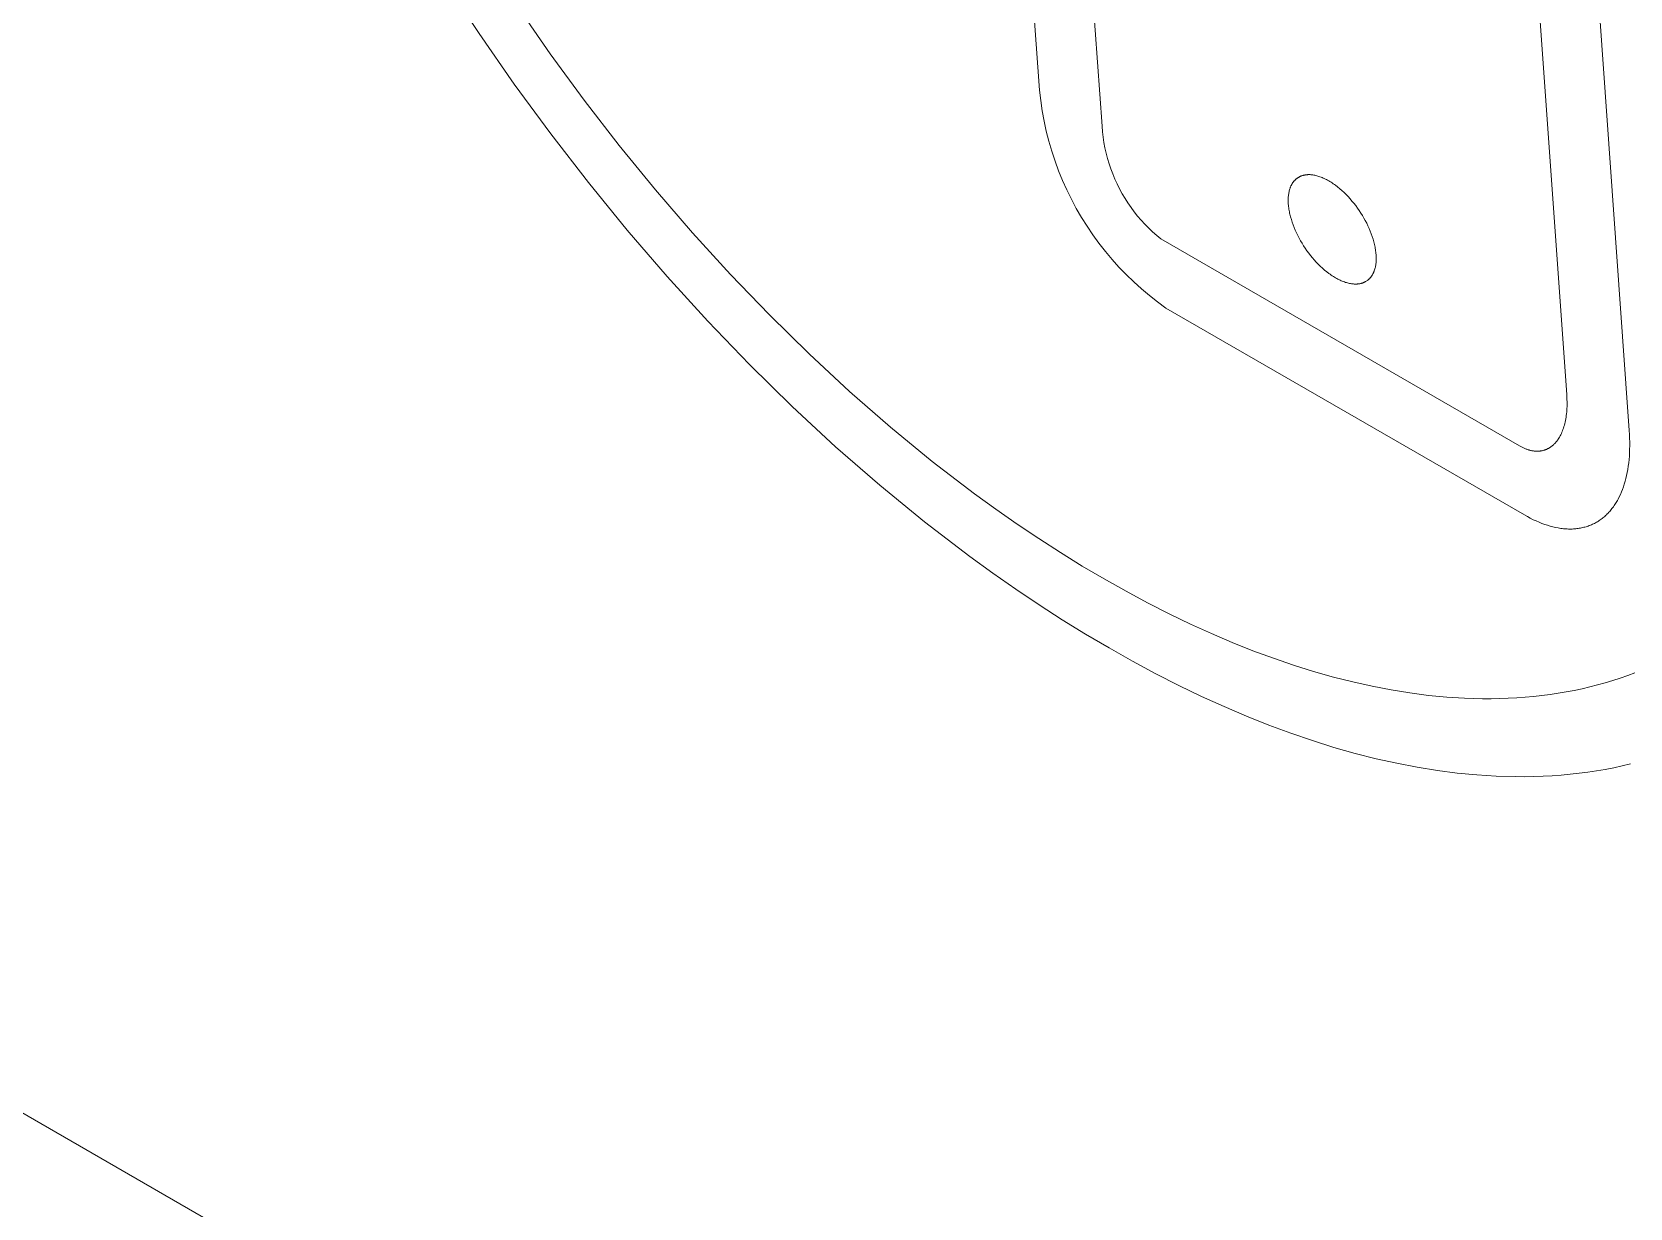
# Model space of a CAD drawing. Header units: millimetres. Extents: x -219 to 4970, y -9 to 3393.
# Drawn here: x 3509.82 to 3531.56, y 1878.23 to 1894.24 of the extents above; entities that cross this region are included whole.
import ezdxf

# ---------------------------------------------------------------- set-up
doc = ezdxf.new("R2010")
doc.units = ezdxf.units.MM
doc.layers.add('ZANO_R', color=7, linetype='Continuous', lineweight=0)

msp = doc.modelspace()

# ---------------------------------------------------------------- linework, layer by layer
at = {"layer": 'ZANO_R'}
for p, q in [((4489.681, 1313.724), (3450.462, 1913.717)), ((3522.627, 1906.128), (3523.527, 1893.442)), ((3524.377, 1892.951), (3523.477, 1905.637)), ((3529.8, 1901.986), (3530.7, 1889.3)), ((3531.551, 1888.809), (3530.65, 1901.496)), ((3515.439, 1894.916), (3515.901, 1894.214)), ((3516.87, 1893.937), (3516.423, 1894.58)), ((3515.901, 1894.214), (3516.381, 1893.524)), ((3517.333, 1893.307), (3516.87, 1893.937)), ((3516.381, 1893.524), (3516.878, 1892.847)), ((3523.527, 1893.442), (3523.543, 1893.301)), ((3517.81, 1892.69), (3517.333, 1893.307)), ((3523.543, 1893.301), (3523.564, 1893.161)), ((3523.564, 1893.161), (3523.589, 1893.022)), ((3523.589, 1893.022), (3523.619, 1892.884)), ((3524.384, 1892.877), (3524.377, 1892.951)), ((3516.878, 1892.847), (3517.391, 1892.185)), ((3518.302, 1892.088), (3517.81, 1892.69)), ((3523.619, 1892.884), (3523.654, 1892.747)), ((3523.654, 1892.747), (3523.694, 1892.611)), ((3524.392, 1892.803), (3524.384, 1892.877)), ((3524.403, 1892.73), (3524.392, 1892.803)), ((3524.417, 1892.657), (3524.403, 1892.73)), ((3523.694, 1892.611), (3523.738, 1892.477)), ((3523.738, 1892.477), (3523.787, 1892.344)), ((3524.434, 1892.584), (3524.417, 1892.657)), ((3524.452, 1892.513), (3524.434, 1892.584)), ((3524.474, 1892.442), (3524.452, 1892.513)), ((3523.787, 1892.344), (3523.841, 1892.214)), ((3524.497, 1892.371), (3524.474, 1892.442)), ((3524.524, 1892.302), (3524.497, 1892.371)), ((3524.552, 1892.233), (3524.524, 1892.302)), ((3527.023, 1892.237), (3527.018, 1892.234)), ((3527.027, 1892.241), (3527.023, 1892.237)), ((3527.031, 1892.244), (3527.027, 1892.241)), ((3527.036, 1892.247), (3527.031, 1892.244)), ((3527.04, 1892.25), (3527.036, 1892.247)), ((3527.044, 1892.253), (3527.04, 1892.25)), ((3527.049, 1892.256), (3527.044, 1892.253)), ((3527.054, 1892.259), (3527.049, 1892.256)), ((3527.058, 1892.261), (3527.054, 1892.259)), ((3527.063, 1892.264), (3527.058, 1892.261)), ((3527.068, 1892.266), (3527.063, 1892.264)), ((3527.073, 1892.269), (3527.068, 1892.266)), ((3527.078, 1892.271), (3527.073, 1892.269)), ((3527.083, 1892.273), (3527.078, 1892.271)), ((3527.088, 1892.275), (3527.083, 1892.273)), ((3527.093, 1892.277), (3527.088, 1892.275)), ((3527.098, 1892.279), (3527.093, 1892.277)), ((3527.103, 1892.28), (3527.098, 1892.279)), ((3527.109, 1892.282), (3527.103, 1892.28)), ((3527.114, 1892.283), (3527.109, 1892.282)), ((3527.12, 1892.285), (3527.114, 1892.283)), ((3527.125, 1892.286), (3527.12, 1892.285)), ((3527.131, 1892.287), (3527.125, 1892.286)), ((3527.136, 1892.288), (3527.131, 1892.287)), ((3527.142, 1892.289), (3527.136, 1892.288)), ((3527.148, 1892.29), (3527.142, 1892.289)), ((3527.153, 1892.291), (3527.148, 1892.29)), ((3527.159, 1892.291), (3527.153, 1892.291)), ((3527.165, 1892.292), (3527.159, 1892.291)), ((3527.171, 1892.292), (3527.165, 1892.292)), ((3527.177, 1892.293), (3527.171, 1892.292)), ((3527.183, 1892.293), (3527.177, 1892.293)), ((3527.189, 1892.293), (3527.183, 1892.293)), ((3527.195, 1892.293), (3527.189, 1892.293)), ((3527.208, 1892.293), (3527.195, 1892.293)), ((3527.22, 1892.292), (3527.208, 1892.293)), ((3527.233, 1892.291), (3527.22, 1892.292)), ((3527.246, 1892.289), (3527.233, 1892.291)), ((3527.259, 1892.287), (3527.246, 1892.289)), ((3527.273, 1892.284), (3527.259, 1892.287)), ((3527.286, 1892.281), (3527.273, 1892.284)), ((3527.3, 1892.278), (3527.286, 1892.281)), ((3527.314, 1892.274), (3527.3, 1892.278)), ((3527.328, 1892.269), (3527.314, 1892.274)), ((3527.342, 1892.264), (3527.328, 1892.269)), ((3527.357, 1892.259), (3527.342, 1892.264)), ((3527.371, 1892.253), (3527.357, 1892.259)), ((3527.386, 1892.247), (3527.371, 1892.253)), ((3527.401, 1892.24), (3527.386, 1892.247)), ((3527.416, 1892.233), (3527.401, 1892.24)), ((3517.391, 1892.185), (3517.918, 1891.539)), ((3518.806, 1891.502), (3518.302, 1892.088)), ((3523.841, 1892.214), (3523.898, 1892.085)), ((3523.898, 1892.085), (3523.961, 1891.958)), ((3524.583, 1892.166), (3524.552, 1892.233)), ((3524.616, 1892.1), (3524.583, 1892.166)), ((3524.652, 1892.034), (3524.616, 1892.1)), ((3524.69, 1891.97), (3524.652, 1892.034)), ((3526.915, 1892.019), (3526.913, 1892.004)), ((3526.917, 1892.033), (3526.915, 1892.019)), ((3526.919, 1892.047), (3526.917, 1892.033)), ((3526.922, 1892.06), (3526.919, 1892.047)), ((3526.925, 1892.074), (3526.922, 1892.06)), ((3526.928, 1892.086), (3526.925, 1892.074)), ((3526.932, 1892.099), (3526.928, 1892.086)), ((3526.936, 1892.111), (3526.932, 1892.099)), ((3526.938, 1892.117), (3526.936, 1892.111)), ((3526.941, 1892.123), (3526.938, 1892.117)), ((3526.943, 1892.128), (3526.941, 1892.123)), ((3526.945, 1892.134), (3526.943, 1892.128)), ((3526.948, 1892.14), (3526.945, 1892.134)), ((3526.951, 1892.145), (3526.948, 1892.14)), ((3526.953, 1892.15), (3526.951, 1892.145)), ((3526.956, 1892.156), (3526.953, 1892.15)), ((3526.959, 1892.161), (3526.956, 1892.156)), ((3526.962, 1892.166), (3526.959, 1892.161)), ((3526.965, 1892.171), (3526.962, 1892.166)), ((3526.968, 1892.176), (3526.965, 1892.171)), ((3526.971, 1892.181), (3526.968, 1892.176)), ((3526.974, 1892.185), (3526.971, 1892.181)), ((3526.977, 1892.19), (3526.974, 1892.185)), ((3526.981, 1892.194), (3526.977, 1892.19)), ((3526.984, 1892.199), (3526.981, 1892.194)), ((3526.988, 1892.203), (3526.984, 1892.199)), ((3526.991, 1892.207), (3526.988, 1892.203)), ((3526.995, 1892.211), (3526.991, 1892.207)), ((3526.999, 1892.215), (3526.995, 1892.211)), ((3527.003, 1892.219), (3526.999, 1892.215)), ((3527.006, 1892.223), (3527.003, 1892.219)), ((3527.01, 1892.227), (3527.006, 1892.223)), ((3527.014, 1892.231), (3527.01, 1892.227)), ((3527.018, 1892.234), (3527.014, 1892.231)), ((3527.431, 1892.225), (3527.416, 1892.233)), ((3527.446, 1892.217), (3527.431, 1892.225)), ((3527.462, 1892.208), (3527.446, 1892.217)), ((3527.477, 1892.199), (3527.462, 1892.208)), ((3527.493, 1892.19), (3527.477, 1892.199)), ((3527.508, 1892.18), (3527.493, 1892.19)), ((3527.523, 1892.17), (3527.508, 1892.18)), ((3527.538, 1892.159), (3527.523, 1892.17)), ((3527.553, 1892.148), (3527.538, 1892.159)), ((3527.583, 1892.125), (3527.553, 1892.148)), ((3527.613, 1892.101), (3527.583, 1892.125)), ((3527.642, 1892.076), (3527.613, 1892.101)), ((3527.67, 1892.05), (3527.642, 1892.076)), ((3527.698, 1892.022), (3527.67, 1892.05)), ((3527.725, 1891.994), (3527.698, 1892.022)), ((3523.961, 1891.958), (3524.027, 1891.833)), ((3524.027, 1891.833), (3524.098, 1891.711)), ((3524.73, 1891.908), (3524.69, 1891.97)), ((3524.772, 1891.847), (3524.73, 1891.908)), ((3524.816, 1891.787), (3524.772, 1891.847)), ((3526.911, 1891.974), (3526.91, 1891.958)), ((3526.91, 1891.958), (3526.91, 1891.943)), ((3526.91, 1891.943), (3526.91, 1891.926)), ((3526.91, 1891.926), (3526.911, 1891.91)), ((3526.912, 1891.989), (3526.911, 1891.974)), ((3526.911, 1891.91), (3526.912, 1891.893)), ((3526.913, 1892.004), (3526.912, 1891.989)), ((3526.912, 1891.893), (3526.913, 1891.876)), ((3526.913, 1891.876), (3526.915, 1891.858)), ((3526.915, 1891.858), (3526.917, 1891.841)), ((3526.917, 1891.841), (3526.92, 1891.823)), ((3526.92, 1891.823), (3526.923, 1891.806)), ((3526.923, 1891.806), (3526.926, 1891.788)), ((3527.752, 1891.964), (3527.725, 1891.994)), ((3527.778, 1891.934), (3527.752, 1891.964)), ((3527.804, 1891.903), (3527.778, 1891.934)), ((3527.829, 1891.871), (3527.804, 1891.903)), ((3527.852, 1891.838), (3527.829, 1891.871)), ((3527.876, 1891.805), (3527.852, 1891.838)), ((3527.898, 1891.771), (3527.876, 1891.805)), ((3524.098, 1891.711), (3524.173, 1891.591)), ((3524.173, 1891.591), (3524.253, 1891.474)), ((3524.862, 1891.729), (3524.816, 1891.787)), ((3524.91, 1891.673), (3524.862, 1891.729)), ((3524.96, 1891.618), (3524.91, 1891.673)), ((3525.012, 1891.565), (3524.96, 1891.618)), ((3526.926, 1891.788), (3526.93, 1891.771)), ((3526.93, 1891.771), (3526.934, 1891.753)), ((3526.934, 1891.753), (3526.943, 1891.717)), ((3526.943, 1891.717), (3526.953, 1891.681)), ((3526.953, 1891.681), (3526.964, 1891.645)), ((3526.964, 1891.645), (3526.977, 1891.609)), ((3526.977, 1891.609), (3526.991, 1891.573)), ((3527.919, 1891.737), (3527.898, 1891.771)), ((3527.94, 1891.702), (3527.919, 1891.737)), ((3527.959, 1891.667), (3527.94, 1891.702)), ((3527.978, 1891.632), (3527.959, 1891.667)), ((3527.995, 1891.596), (3527.978, 1891.632)), ((3528.011, 1891.56), (3527.995, 1891.596)), ((3517.918, 1891.539), (3518.46, 1890.909)), ((3519.323, 1890.933), (3518.806, 1891.502)), ((3524.253, 1891.474), (3524.336, 1891.359)), ((3525.066, 1891.514), (3525.012, 1891.565)), ((3525.122, 1891.465), (3525.066, 1891.514)), ((3525.179, 1891.418), (3525.122, 1891.465)), ((3530.057, 1888.601), (3525.179, 1891.418)), ((3526.991, 1891.573), (3527.006, 1891.537)), ((3527.006, 1891.537), (3527.023, 1891.501)), ((3527.023, 1891.501), (3527.04, 1891.465)), ((3527.04, 1891.465), (3527.059, 1891.429)), ((3527.059, 1891.429), (3527.078, 1891.394)), ((3527.078, 1891.394), (3527.099, 1891.36)), ((3528.027, 1891.524), (3528.011, 1891.56)), ((3528.041, 1891.488), (3528.027, 1891.524)), ((3528.053, 1891.452), (3528.041, 1891.488)), ((3528.065, 1891.415), (3528.053, 1891.452)), ((3528.075, 1891.379), (3528.065, 1891.415)), ((3528.084, 1891.344), (3528.075, 1891.379)), ((3524.336, 1891.359), (3524.423, 1891.248)), ((3524.423, 1891.248), (3524.514, 1891.14)), ((3527.099, 1891.36), (3527.12, 1891.325)), ((3527.12, 1891.325), (3527.142, 1891.291)), ((3527.142, 1891.291), (3527.165, 1891.258)), ((3527.165, 1891.258), (3527.189, 1891.226)), ((3527.189, 1891.226), (3527.214, 1891.194)), ((3527.214, 1891.194), (3527.239, 1891.162)), ((3527.239, 1891.162), (3527.265, 1891.132)), ((3528.088, 1891.326), (3528.084, 1891.344)), ((3528.092, 1891.308), (3528.088, 1891.326)), ((3528.095, 1891.29), (3528.092, 1891.308)), ((3528.098, 1891.273), (3528.095, 1891.29)), ((3528.1, 1891.255), (3528.098, 1891.273)), ((3528.103, 1891.238), (3528.1, 1891.255)), ((3528.104, 1891.221), (3528.103, 1891.238)), ((3528.106, 1891.204), (3528.104, 1891.221)), ((3528.107, 1891.187), (3528.106, 1891.204)), ((3528.107, 1891.17), (3528.107, 1891.187)), ((3528.108, 1891.154), (3528.107, 1891.17)), ((3528.107, 1891.138), (3528.108, 1891.154)), ((3519.852, 1890.383), (3519.323, 1890.933)), ((3524.514, 1891.14), (3524.608, 1891.035)), ((3524.608, 1891.035), (3524.706, 1890.933)), ((3524.706, 1890.933), (3524.808, 1890.834)), ((3527.265, 1891.132), (3527.292, 1891.103)), ((3527.292, 1891.103), (3527.32, 1891.074)), ((3527.32, 1891.074), (3527.347, 1891.047)), ((3527.347, 1891.047), (3527.376, 1891.02)), ((3527.376, 1891.02), (3527.405, 1890.995)), ((3527.405, 1890.995), (3527.434, 1890.971)), ((3527.434, 1890.971), (3527.464, 1890.948)), ((3527.464, 1890.948), (3527.479, 1890.938)), ((3527.479, 1890.938), (3527.494, 1890.927)), ((3528.056, 1890.931), (3528.059, 1890.936)), ((3528.059, 1890.936), (3528.062, 1890.941)), ((3528.062, 1890.941), (3528.065, 1890.946)), ((3528.065, 1890.946), (3528.067, 1890.951)), ((3528.067, 1890.951), (3528.07, 1890.957)), ((3528.07, 1890.957), (3528.072, 1890.962)), ((3528.072, 1890.962), (3528.075, 1890.968)), ((3528.075, 1890.968), (3528.077, 1890.974)), ((3528.077, 1890.974), (3528.079, 1890.98)), ((3528.079, 1890.98), (3528.082, 1890.985)), ((3528.082, 1890.985), (3528.086, 1890.998)), ((3528.086, 1890.998), (3528.089, 1891.01)), ((3528.089, 1891.01), (3528.093, 1891.023)), ((3528.093, 1891.023), (3528.096, 1891.036)), ((3528.096, 1891.036), (3528.099, 1891.049)), ((3528.099, 1891.049), (3528.101, 1891.063)), ((3528.101, 1891.063), (3528.103, 1891.078)), ((3528.103, 1891.078), (3528.105, 1891.092)), ((3528.105, 1891.092), (3528.106, 1891.107)), ((3528.106, 1891.107), (3528.107, 1891.122)), ((3528.107, 1891.122), (3528.107, 1891.138)), ((3518.46, 1890.909), (3519.015, 1890.299)), ((3524.808, 1890.834), (3524.913, 1890.74)), ((3524.913, 1890.74), (3525.021, 1890.648)), ((3527.494, 1890.927), (3527.509, 1890.917)), ((3527.509, 1890.917), (3527.525, 1890.907)), ((3527.525, 1890.907), (3527.54, 1890.897)), ((3527.54, 1890.897), (3527.555, 1890.888)), ((3527.555, 1890.888), (3527.571, 1890.88)), ((3527.571, 1890.88), (3527.586, 1890.871)), ((3527.586, 1890.871), (3527.601, 1890.864)), ((3527.601, 1890.864), (3527.616, 1890.856)), ((3527.616, 1890.856), (3527.631, 1890.85)), ((3527.631, 1890.85), (3527.646, 1890.843)), ((3527.646, 1890.843), (3527.66, 1890.838)), ((3527.66, 1890.838), (3527.675, 1890.832)), ((3527.675, 1890.832), (3527.689, 1890.827)), ((3527.689, 1890.827), (3527.703, 1890.823)), ((3527.703, 1890.823), (3527.717, 1890.819)), ((3527.717, 1890.819), (3527.731, 1890.815)), ((3527.731, 1890.815), (3527.745, 1890.812)), ((3527.745, 1890.812), (3527.758, 1890.81)), ((3527.758, 1890.81), (3527.771, 1890.808)), ((3527.771, 1890.808), (3527.784, 1890.806)), ((3527.784, 1890.806), (3527.797, 1890.805)), ((3527.797, 1890.805), (3527.81, 1890.804)), ((3527.81, 1890.804), (3527.822, 1890.804)), ((3527.822, 1890.804), (3527.828, 1890.803)), ((3527.828, 1890.803), (3527.835, 1890.804)), ((3527.835, 1890.804), (3527.841, 1890.804)), ((3527.841, 1890.804), (3527.847, 1890.804)), ((3527.847, 1890.804), (3527.853, 1890.805)), ((3527.853, 1890.805), (3527.858, 1890.805)), ((3527.858, 1890.805), (3527.864, 1890.806)), ((3527.864, 1890.806), (3527.87, 1890.806)), ((3527.87, 1890.806), (3527.876, 1890.807)), ((3527.876, 1890.807), (3527.881, 1890.808)), ((3527.881, 1890.808), (3527.887, 1890.809)), ((3527.887, 1890.809), (3527.893, 1890.81)), ((3527.893, 1890.81), (3527.898, 1890.812)), ((3527.898, 1890.812), (3527.904, 1890.813)), ((3527.904, 1890.813), (3527.909, 1890.815)), ((3527.909, 1890.815), (3527.914, 1890.816)), ((3527.914, 1890.816), (3527.92, 1890.818)), ((3527.92, 1890.818), (3527.925, 1890.82)), ((3527.925, 1890.82), (3527.93, 1890.822)), ((3527.93, 1890.822), (3527.935, 1890.824)), ((3527.935, 1890.824), (3527.94, 1890.826)), ((3527.94, 1890.826), (3527.945, 1890.828)), ((3527.945, 1890.828), (3527.95, 1890.83)), ((3527.95, 1890.83), (3527.955, 1890.833)), ((3527.955, 1890.833), (3527.959, 1890.835)), ((3527.959, 1890.835), (3527.964, 1890.838)), ((3527.964, 1890.838), (3527.969, 1890.841)), ((3527.969, 1890.841), (3527.973, 1890.843)), ((3527.973, 1890.843), (3527.978, 1890.846)), ((3527.978, 1890.846), (3527.982, 1890.849)), ((3527.982, 1890.849), (3527.987, 1890.852)), ((3527.987, 1890.852), (3527.991, 1890.856)), ((3527.991, 1890.856), (3527.995, 1890.859)), ((3527.995, 1890.859), (3527.999, 1890.862)), ((3527.999, 1890.862), (3528.003, 1890.866)), ((3528.003, 1890.866), (3528.007, 1890.87)), ((3528.007, 1890.87), (3528.011, 1890.873)), ((3528.011, 1890.873), (3528.015, 1890.877)), ((3528.015, 1890.877), (3528.019, 1890.881)), ((3528.019, 1890.881), (3528.023, 1890.885)), ((3528.023, 1890.885), (3528.026, 1890.889)), ((3528.026, 1890.889), (3528.03, 1890.893)), ((3528.03, 1890.893), (3528.034, 1890.898)), ((3528.034, 1890.898), (3528.037, 1890.902)), ((3528.037, 1890.902), (3528.04, 1890.907)), ((3528.04, 1890.907), (3528.044, 1890.911)), ((3528.044, 1890.911), (3528.047, 1890.916)), ((3528.047, 1890.916), (3528.05, 1890.921)), ((3528.05, 1890.921), (3528.053, 1890.926)), ((3528.053, 1890.926), (3528.056, 1890.931)), ((3525.021, 1890.648), (3525.132, 1890.561)), ((3525.132, 1890.561), (3525.246, 1890.478)), ((3519.015, 1890.299), (3519.583, 1889.707)), ((3520.392, 1889.852), (3519.852, 1890.383)), ((3525.246, 1890.478), (3530.124, 1887.661)), ((3520.941, 1889.342), (3520.392, 1889.852)), ((3519.583, 1889.707), (3520.162, 1889.138)), ((3521.5, 1888.854), (3520.941, 1889.342)), ((3530.7, 1889.3), (3530.703, 1889.244)), ((3530.703, 1889.244), (3530.705, 1889.19)), ((3520.162, 1889.138), (3520.753, 1888.59)), ((3530.691, 1888.992), (3530.687, 1888.969)), ((3530.694, 1889.015), (3530.691, 1888.992)), ((3530.697, 1889.038), (3530.694, 1889.015)), ((3530.699, 1889.063), (3530.697, 1889.038)), ((3530.701, 1889.087), (3530.699, 1889.063)), ((3530.703, 1889.112), (3530.701, 1889.087)), ((3530.704, 1889.138), (3530.703, 1889.112)), ((3530.705, 1889.19), (3530.704, 1889.164)), ((3530.704, 1889.164), (3530.704, 1889.138)), ((3522.068, 1888.39), (3521.5, 1888.854)), ((3530.627, 1888.77), (3530.619, 1888.754)), ((3530.635, 1888.788), (3530.627, 1888.77)), ((3530.642, 1888.806), (3530.635, 1888.788)), ((3530.649, 1888.824), (3530.642, 1888.806)), ((3530.656, 1888.844), (3530.649, 1888.824)), ((3530.662, 1888.863), (3530.656, 1888.844)), ((3530.668, 1888.883), (3530.662, 1888.863)), ((3530.673, 1888.904), (3530.668, 1888.883)), ((3530.678, 1888.925), (3530.673, 1888.904)), ((3530.683, 1888.947), (3530.678, 1888.925)), ((3530.687, 1888.969), (3530.683, 1888.947)), ((3531.554, 1888.757), (3531.551, 1888.809)), ((3520.753, 1888.59), (3521.353, 1888.066)), ((3530.075, 1888.591), (3530.057, 1888.601)), ((3530.094, 1888.582), (3530.075, 1888.591)), ((3530.112, 1888.573), (3530.094, 1888.582)), ((3530.129, 1888.565), (3530.112, 1888.573)), ((3530.147, 1888.558), (3530.129, 1888.565)), ((3530.156, 1888.555), (3530.147, 1888.558)), ((3530.164, 1888.552), (3530.156, 1888.555)), ((3530.173, 1888.549), (3530.164, 1888.552)), ((3530.182, 1888.546), (3530.173, 1888.549)), ((3530.19, 1888.544), (3530.182, 1888.546)), ((3530.199, 1888.542), (3530.19, 1888.544)), ((3530.207, 1888.539), (3530.199, 1888.542)), ((3530.388, 1888.541), (3530.381, 1888.539)), ((3530.396, 1888.543), (3530.388, 1888.541)), ((3530.403, 1888.546), (3530.396, 1888.543)), ((3530.41, 1888.548), (3530.403, 1888.546)), ((3530.417, 1888.551), (3530.41, 1888.548)), ((3530.424, 1888.554), (3530.417, 1888.551)), ((3530.431, 1888.557), (3530.424, 1888.554)), ((3530.437, 1888.56), (3530.431, 1888.557)), ((3530.444, 1888.564), (3530.437, 1888.56)), ((3530.451, 1888.567), (3530.444, 1888.564)), ((3530.457, 1888.571), (3530.451, 1888.567)), ((3530.464, 1888.575), (3530.457, 1888.571)), ((3530.47, 1888.579), (3530.464, 1888.575)), ((3530.477, 1888.583), (3530.47, 1888.579)), ((3530.483, 1888.587), (3530.477, 1888.583)), ((3530.489, 1888.592), (3530.483, 1888.587)), ((3530.495, 1888.596), (3530.489, 1888.592)), ((3530.501, 1888.601), (3530.495, 1888.596)), ((3530.507, 1888.606), (3530.501, 1888.601)), ((3530.513, 1888.611), (3530.507, 1888.606)), ((3530.519, 1888.616), (3530.513, 1888.611)), ((3530.525, 1888.622), (3530.519, 1888.616)), ((3530.531, 1888.627), (3530.525, 1888.622)), ((3530.536, 1888.633), (3530.531, 1888.627)), ((3530.542, 1888.639), (3530.536, 1888.633)), ((3530.547, 1888.645), (3530.542, 1888.639)), ((3530.553, 1888.651), (3530.547, 1888.645)), ((3530.558, 1888.658), (3530.553, 1888.651)), ((3530.563, 1888.664), (3530.558, 1888.658)), ((3530.568, 1888.671), (3530.563, 1888.664)), ((3530.573, 1888.678), (3530.568, 1888.671)), ((3530.578, 1888.685), (3530.573, 1888.678)), ((3530.583, 1888.692), (3530.578, 1888.685)), ((3530.593, 1888.706), (3530.583, 1888.692)), ((3530.602, 1888.721), (3530.593, 1888.706)), ((3530.611, 1888.737), (3530.602, 1888.721)), ((3530.619, 1888.754), (3530.611, 1888.737)), ((3531.556, 1888.705), (3531.554, 1888.757)), ((3531.555, 1888.507), (3531.556, 1888.555)), ((3531.557, 1888.654), (3531.556, 1888.705)), ((3531.556, 1888.555), (3531.557, 1888.604)), ((3531.557, 1888.604), (3531.557, 1888.654)), ((3522.643, 1887.95), (3522.068, 1888.39)), ((3530.216, 1888.538), (3530.207, 1888.539)), ((3530.224, 1888.536), (3530.216, 1888.538)), ((3530.233, 1888.534), (3530.224, 1888.536)), ((3530.241, 1888.533), (3530.233, 1888.534)), ((3530.249, 1888.532), (3530.241, 1888.533)), ((3530.257, 1888.531), (3530.249, 1888.532)), ((3530.266, 1888.53), (3530.257, 1888.531)), ((3530.274, 1888.529), (3530.266, 1888.53)), ((3530.282, 1888.529), (3530.274, 1888.529)), ((3530.29, 1888.529), (3530.282, 1888.529)), ((3530.298, 1888.529), (3530.29, 1888.529)), ((3530.306, 1888.529), (3530.298, 1888.529)), ((3530.313, 1888.529), (3530.306, 1888.529)), ((3530.321, 1888.529), (3530.313, 1888.529)), ((3530.329, 1888.53), (3530.321, 1888.529)), ((3530.337, 1888.531), (3530.329, 1888.53)), ((3530.344, 1888.532), (3530.337, 1888.531)), ((3530.352, 1888.533), (3530.344, 1888.532)), ((3530.359, 1888.534), (3530.352, 1888.533)), ((3530.367, 1888.536), (3530.359, 1888.534)), ((3530.374, 1888.537), (3530.367, 1888.536)), ((3530.381, 1888.539), (3530.374, 1888.537)), ((3531.531, 1888.282), (3531.537, 1888.325)), ((3531.537, 1888.325), (3531.543, 1888.369)), ((3531.543, 1888.369), (3531.548, 1888.414)), ((3531.548, 1888.414), (3531.552, 1888.46)), ((3531.552, 1888.46), (3531.555, 1888.507)), ((3531.483, 1888.081), (3531.495, 1888.119)), ((3531.495, 1888.119), (3531.505, 1888.158)), ((3531.505, 1888.158), (3531.515, 1888.198)), ((3531.515, 1888.198), (3531.523, 1888.239)), ((3531.523, 1888.239), (3531.531, 1888.282)), ((3521.353, 1888.066), (3521.962, 1887.568)), ((3522.933, 1887.74), (3522.643, 1887.95)), ((3531.398, 1887.876), (3531.414, 1887.907)), ((3531.414, 1887.907), (3531.43, 1887.94)), ((3531.43, 1887.94), (3531.445, 1887.974)), ((3531.445, 1887.974), (3531.458, 1888.008)), ((3531.458, 1888.008), (3531.471, 1888.044)), ((3531.471, 1888.044), (3531.483, 1888.081)), ((3523.225, 1887.536), (3522.933, 1887.74)), ((3531.24, 1887.664), (3531.251, 1887.675)), ((3531.251, 1887.675), (3531.262, 1887.686)), ((3531.262, 1887.686), (3531.273, 1887.698)), ((3531.273, 1887.698), (3531.284, 1887.71)), ((3531.284, 1887.71), (3531.294, 1887.722)), ((3531.294, 1887.722), (3531.305, 1887.735)), ((3531.305, 1887.735), (3531.315, 1887.747)), ((3531.315, 1887.747), (3531.325, 1887.761)), ((3531.325, 1887.761), (3531.335, 1887.774)), ((3531.335, 1887.774), (3531.344, 1887.788)), ((3531.344, 1887.788), (3531.354, 1887.802)), ((3531.354, 1887.802), (3531.363, 1887.816)), ((3531.363, 1887.816), (3531.372, 1887.83)), ((3531.372, 1887.83), (3531.381, 1887.845)), ((3531.381, 1887.845), (3531.39, 1887.86)), ((3531.39, 1887.86), (3531.398, 1887.876)), ((3521.962, 1887.568), (3522.58, 1887.096)), ((3523.518, 1887.339), (3523.225, 1887.536)), ((3530.124, 1887.661), (3530.164, 1887.638)), ((3530.164, 1887.638), (3530.204, 1887.617)), ((3530.204, 1887.617), (3530.244, 1887.597)), ((3530.244, 1887.597), (3530.284, 1887.579)), ((3530.284, 1887.579), (3530.323, 1887.562)), ((3530.323, 1887.562), (3530.361, 1887.547)), ((3530.361, 1887.547), (3530.4, 1887.533)), ((3530.4, 1887.533), (3530.437, 1887.52)), ((3530.437, 1887.52), (3530.475, 1887.509)), ((3530.475, 1887.509), (3530.512, 1887.499)), ((3530.512, 1887.499), (3530.548, 1887.491)), ((3530.548, 1887.491), (3530.584, 1887.484)), ((3530.584, 1887.484), (3530.602, 1887.481)), ((3530.602, 1887.481), (3530.62, 1887.478)), ((3530.62, 1887.478), (3530.638, 1887.476)), ((3530.638, 1887.476), (3530.655, 1887.474)), ((3530.655, 1887.474), (3530.672, 1887.473)), ((3530.672, 1887.473), (3530.69, 1887.471)), ((3530.69, 1887.471), (3530.707, 1887.471)), ((3530.707, 1887.471), (3530.724, 1887.47)), ((3530.724, 1887.47), (3530.741, 1887.47)), ((3530.741, 1887.47), (3530.758, 1887.47)), ((3530.758, 1887.47), (3530.774, 1887.47)), ((3530.774, 1887.47), (3530.791, 1887.471)), ((3530.791, 1887.471), (3530.807, 1887.472)), ((3530.807, 1887.472), (3530.823, 1887.473)), ((3530.823, 1887.473), (3530.839, 1887.475)), ((3530.839, 1887.475), (3530.855, 1887.477)), ((3530.855, 1887.477), (3530.871, 1887.48)), ((3530.871, 1887.48), (3530.887, 1887.482)), ((3530.887, 1887.482), (3530.902, 1887.485)), ((3530.902, 1887.485), (3530.918, 1887.489)), ((3530.918, 1887.489), (3530.933, 1887.493)), ((3530.933, 1887.493), (3530.948, 1887.497)), ((3530.948, 1887.497), (3530.963, 1887.501)), ((3530.963, 1887.501), (3530.978, 1887.506)), ((3530.978, 1887.506), (3530.992, 1887.51)), ((3530.992, 1887.51), (3531.007, 1887.516)), ((3531.007, 1887.516), (3531.021, 1887.521)), ((3531.021, 1887.521), (3531.035, 1887.527)), ((3531.035, 1887.527), (3531.049, 1887.534)), ((3531.049, 1887.534), (3531.063, 1887.54)), ((3531.063, 1887.54), (3531.077, 1887.547)), ((3531.077, 1887.547), (3531.09, 1887.554)), ((3531.09, 1887.554), (3531.104, 1887.562)), ((3531.104, 1887.562), (3531.117, 1887.569)), ((3531.117, 1887.569), (3531.13, 1887.577)), ((3531.13, 1887.577), (3531.143, 1887.586)), ((3531.143, 1887.586), (3531.155, 1887.594)), ((3531.155, 1887.594), (3531.168, 1887.603)), ((3531.168, 1887.603), (3531.18, 1887.613)), ((3531.18, 1887.613), (3531.193, 1887.622)), ((3531.193, 1887.622), (3531.205, 1887.632)), ((3531.205, 1887.632), (3531.216, 1887.642)), ((3531.216, 1887.642), (3531.228, 1887.653)), ((3531.228, 1887.653), (3531.24, 1887.664)), ((3523.813, 1887.149), (3523.518, 1887.339)), ((3522.58, 1887.096), (3522.891, 1886.87)), ((3524.109, 1886.966), (3523.813, 1887.149)), ((3522.891, 1886.87), (3523.205, 1886.651)), ((3524.407, 1886.791), (3524.109, 1886.966)), ((3523.205, 1886.651), (3523.52, 1886.44)), ((3524.704, 1886.623), (3524.407, 1886.791)), ((3524.998, 1886.465), (3524.704, 1886.623)), ((3523.52, 1886.44), (3523.836, 1886.236)), ((3525.29, 1886.317), (3524.998, 1886.465)), ((3523.836, 1886.236), (3524.154, 1886.039)), ((3525.579, 1886.177), (3525.29, 1886.317)), ((3525.866, 1886.047), (3525.579, 1886.177)), ((3524.154, 1886.039), (3524.474, 1885.851)), ((3526.15, 1885.925), (3525.866, 1886.047)), ((3524.474, 1885.851), (3524.792, 1885.671)), ((3526.431, 1885.813), (3526.15, 1885.925)), ((3526.709, 1885.71), (3526.431, 1885.813)), ((3524.792, 1885.671), (3525.108, 1885.501)), ((3525.108, 1885.501), (3525.422, 1885.341)), ((3526.984, 1885.616), (3526.709, 1885.71)), ((3527.256, 1885.531), (3526.984, 1885.616)), ((3527.525, 1885.455), (3527.256, 1885.531)), ((3531.628, 1885.511), (3531.529, 1885.474)), ((3525.422, 1885.341), (3525.732, 1885.192)), ((3527.791, 1885.388), (3527.525, 1885.455)), ((3528.053, 1885.329), (3527.791, 1885.388)), ((3528.312, 1885.279), (3528.053, 1885.329)), ((3528.567, 1885.238), (3528.312, 1885.279)), ((3530.909, 1885.295), (3530.802, 1885.273)), ((3531.015, 1885.32), (3530.909, 1885.295)), ((3531.12, 1885.347), (3531.015, 1885.32)), ((3531.224, 1885.376), (3531.12, 1885.347)), ((3531.327, 1885.406), (3531.224, 1885.376)), ((3531.429, 1885.439), (3531.327, 1885.406)), ((3531.529, 1885.474), (3531.429, 1885.439)), ((3525.732, 1885.192), (3526.04, 1885.052)), ((3528.819, 1885.206), (3528.567, 1885.238)), ((3529.067, 1885.182), (3528.819, 1885.206)), ((3529.311, 1885.167), (3529.067, 1885.182)), ((3529.552, 1885.16), (3529.311, 1885.167)), ((3529.67, 1885.16), (3529.552, 1885.16)), ((3529.788, 1885.162), (3529.67, 1885.16)), ((3529.905, 1885.166), (3529.788, 1885.162)), ((3530.021, 1885.172), (3529.905, 1885.166)), ((3530.135, 1885.18), (3530.021, 1885.172)), ((3530.249, 1885.19), (3530.135, 1885.18)), ((3530.362, 1885.203), (3530.249, 1885.19)), ((3530.473, 1885.217), (3530.362, 1885.203)), ((3530.584, 1885.234), (3530.473, 1885.217)), ((3530.693, 1885.252), (3530.584, 1885.234)), ((3530.802, 1885.273), (3530.693, 1885.252)), ((3526.04, 1885.052), (3526.345, 1884.922)), ((3526.345, 1884.922), (3526.647, 1884.801)), ((3526.647, 1884.801), (3526.945, 1884.691)), ((3526.945, 1884.691), (3527.241, 1884.59)), ((3527.241, 1884.59), (3527.533, 1884.498)), ((3527.533, 1884.498), (3527.822, 1884.416)), ((3527.822, 1884.416), (3528.107, 1884.344)), ((3528.107, 1884.344), (3528.388, 1884.281)), ((3528.388, 1884.281), (3528.666, 1884.228)), ((3528.666, 1884.228), (3528.941, 1884.184)), ((3531.106, 1884.179), (3531.224, 1884.199)), ((3531.224, 1884.199), (3531.34, 1884.221)), ((3531.34, 1884.221), (3531.455, 1884.245)), ((3531.455, 1884.245), (3531.569, 1884.272)), ((3528.941, 1884.184), (3529.211, 1884.149)), ((3529.211, 1884.149), (3529.477, 1884.123)), ((3529.477, 1884.123), (3529.74, 1884.107)), ((3529.74, 1884.107), (3529.998, 1884.1)), ((3529.998, 1884.1), (3530.125, 1884.099)), ((3530.125, 1884.099), (3530.252, 1884.101)), ((3530.252, 1884.101), (3530.377, 1884.106)), ((3530.377, 1884.106), (3530.501, 1884.112)), ((3530.501, 1884.112), (3530.625, 1884.121)), ((3530.625, 1884.121), (3530.747, 1884.132)), ((3530.747, 1884.132), (3530.868, 1884.145)), ((3530.868, 1884.145), (3530.988, 1884.161)), ((3530.988, 1884.161), (3531.106, 1884.179))]:
    msp.add_line(p, q, dxfattribs=at)

doc.saveas('drawing.dxf')
